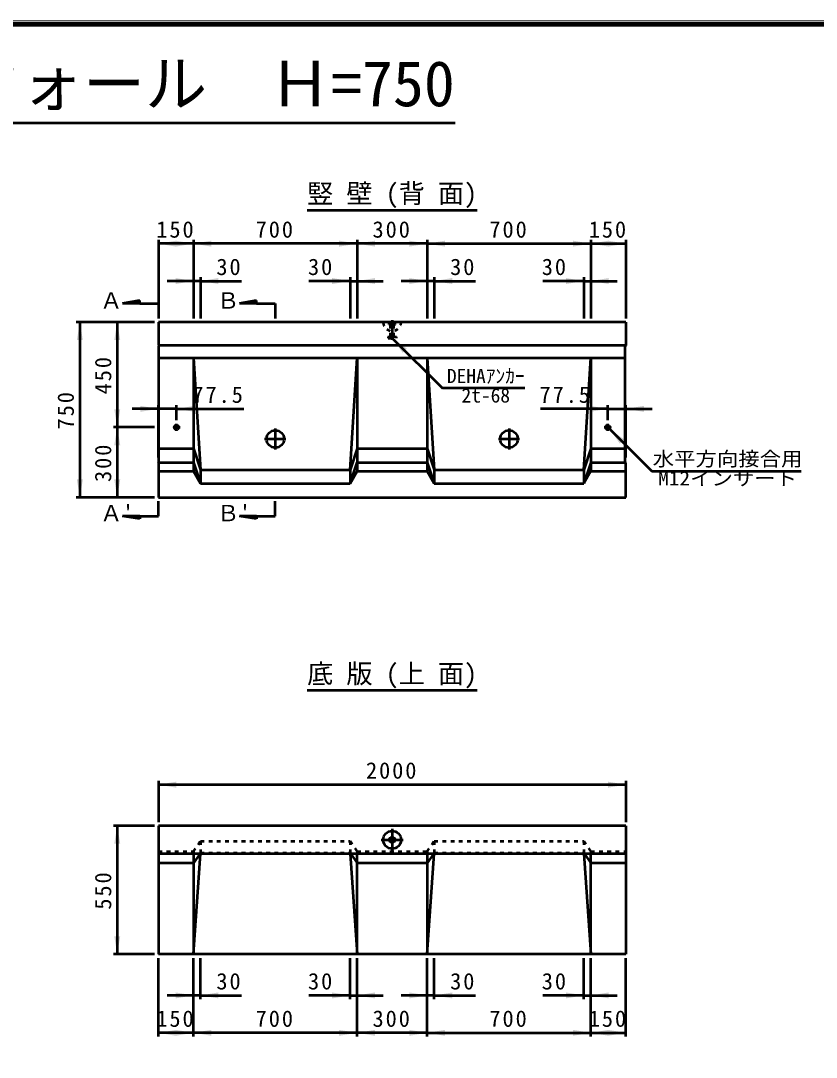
# Model space of a CAD drawing. Units: millimetres, scale not verified. Extents: x 100 to 4105, y 100 to 2870.
# Drawn here: x 2102 to 3166, y 1484 to 2870 of the extents above; entities that cross this region are included whole.
import ezdxf
from ezdxf.enums import TextEntityAlignment as Align

# ---------------------------------------------------------------- set-up
doc = ezdxf.new("R2010")
doc.units = ezdxf.units.MM
doc.header["$LTSCALE"] = 5
for name, pattern in [('USER2', [13.4, 10, -1.2, 1, -1.2]), ('USER3', [2.2, 1, -1.2]), ('USER4', [6.3, 4.2, -2.1])]:
    doc.linetypes.add(name, pattern=pattern)
doc.layers.add('V-nasSTD', color=7, linetype='Continuous', lineweight=50)
doc.styles.add('ＭＳ ゴシック', font='')
doc.styles.get('ＭＳ ゴシック').set_extended_font_data('MS Gothic')

msp = doc.modelspace()

# ---------------------------------------------------------------- hatches: boundary and pattern name
at = {"layer": 'V-nasSTD'}
for points in [[(2310.523, 2571.86), (2310.523, 2567.86), (2286.523, 2571.86), (2310.523, 2575.86)], [(2309.398, 2571.86), (2309.398, 2575.86), (2333.398, 2571.86), (2309.398, 2567.86)], [(2357.398, 2571.86), (2357.398, 2567.86), (2333.398, 2571.86), (2357.398, 2575.86)], [(2528.148, 2571.86), (2528.148, 2575.86), (2552.148, 2571.86), (2528.148, 2567.86)], [(2576.148, 2571.86), (2576.148, 2567.86), (2552.148, 2571.86), (2576.148, 2575.86)], [(2621.898, 2571.86), (2621.898, 2575.86), (2645.898, 2571.86), (2621.898, 2567.86)], [(2669.898, 2571.86), (2669.898, 2575.86), (2645.898, 2571.86), (2669.898, 2567.86)], [(2840.648, 2571.86), (2840.648, 2567.86), (2864.648, 2571.86), (2840.648, 2575.86)], [(2888.648, 2571.86), (2888.648, 2575.86), (2864.648, 2571.86), (2888.648, 2567.86)], [(2887.523, 2571.86), (2887.523, 2567.86), (2911.523, 2571.86), (2887.523, 2575.86)], [(2309.398, 2521.86), (2309.398, 2517.86), (2333.398, 2521.86), (2309.398, 2525.86)], [(2366.773, 2521.86), (2366.773, 2517.86), (2342.773, 2521.86), (2366.773, 2525.86)], [(2518.773, 2521.86), (2518.773, 2517.86), (2542.773, 2521.86), (2518.773, 2525.86)], [(2576.148, 2521.86), (2576.148, 2517.86), (2552.148, 2521.86), (2576.148, 2525.86)], [(2621.898, 2521.86), (2621.898, 2517.86), (2645.898, 2521.86), (2621.898, 2525.86)], [(2679.273, 2521.86), (2679.273, 2517.86), (2655.273, 2521.86), (2679.273, 2525.86)], [(2831.273, 2521.86), (2831.273, 2517.86), (2855.273, 2521.86), (2831.273, 2525.86)], [(2888.648, 2521.86), (2888.648, 2517.86), (2864.648, 2521.86), (2888.648, 2525.86)], [(2181.523, 2442.855), (2177.523, 2442.855), (2181.523, 2466.855), (2185.523, 2442.855)], [(2231.523, 2442.855), (2227.523, 2442.855), (2231.523, 2466.855), (2235.523, 2442.855)], [(2615.993, 2428.64), (2618.822, 2431.468), (2599.023, 2445.61), (2613.165, 2425.811)], [(2231.523, 2350.23), (2235.523, 2350.23), (2231.523, 2326.23), (2227.523, 2350.23)], [(2262.523, 2350.923), (2262.523, 2354.923), (2286.523, 2350.923), (2262.523, 2346.923)], [(2334.742, 2350.923), (2334.742, 2354.923), (2310.742, 2350.923), (2334.742, 2346.923)], [(2863.304, 2350.923), (2863.304, 2354.923), (2887.304, 2350.923), (2863.304, 2346.923)], [(2935.523, 2350.923), (2935.523, 2354.923), (2911.523, 2350.923), (2935.523, 2346.923)], [(2231.523, 2302.23), (2227.523, 2302.23), (2231.523, 2326.23), (2235.523, 2302.23)], [(2906.374, 2307.166), (2909.202, 2309.994), (2889.403, 2324.136), (2903.546, 2304.337)], [(2181.523, 2256.485), (2185.523, 2256.485), (2181.523, 2232.485), (2177.523, 2256.485)], [(2231.523, 2256.48), (2235.523, 2256.48), (2231.523, 2232.48), (2227.523, 2256.48)], [(2310.523, 1848.281), (2310.523, 1844.281), (2286.523, 1848.281), (2310.523, 1852.281)], [(2887.523, 1848.281), (2887.523, 1852.281), (2911.523, 1848.281), (2887.523, 1844.281)], [(2231.523, 1769.281), (2227.523, 1769.281), (2231.523, 1793.281), (2235.523, 1769.281)], [(2231.523, 1645.406), (2235.523, 1645.406), (2231.523, 1621.406), (2227.523, 1645.406)], [(2309.398, 1566.406), (2309.398, 1570.406), (2333.398, 1566.406), (2309.398, 1562.406)], [(2366.773, 1566.406), (2366.773, 1570.406), (2342.773, 1566.406), (2366.773, 1562.406)], [(2518.773, 1566.406), (2518.773, 1570.406), (2542.773, 1566.406), (2518.773, 1562.406)], [(2576.148, 1566.406), (2576.148, 1570.406), (2552.148, 1566.406), (2576.148, 1562.406)], [(2621.898, 1566.406), (2621.898, 1570.406), (2645.898, 1566.406), (2621.898, 1562.406)], [(2679.273, 1566.406), (2679.273, 1570.406), (2655.273, 1566.406), (2679.273, 1562.406)], [(2831.273, 1566.406), (2831.273, 1570.406), (2855.273, 1566.406), (2831.273, 1562.406)], [(2888.648, 1566.406), (2888.648, 1570.406), (2864.648, 1566.406), (2888.648, 1562.406)], [(2310.523, 1516.406), (2310.523, 1520.406), (2286.523, 1516.406), (2310.523, 1512.406)], [(2309.398, 1516.406), (2309.398, 1512.406), (2333.398, 1516.406), (2309.398, 1520.406)], [(2357.398, 1516.406), (2357.398, 1520.406), (2333.398, 1516.406), (2357.398, 1512.406)], [(2528.148, 1516.406), (2528.148, 1512.406), (2552.148, 1516.406), (2528.148, 1520.406)], [(2576.148, 1516.406), (2576.148, 1520.406), (2552.148, 1516.406), (2576.148, 1512.406)], [(2621.898, 1516.406), (2621.898, 1512.406), (2645.898, 1516.406), (2621.898, 1520.406)], [(2669.898, 1516.406), (2669.898, 1512.406), (2645.898, 1516.406), (2669.898, 1520.406)], [(2840.648, 1516.406), (2840.648, 1520.406), (2864.648, 1516.406), (2840.648, 1512.406)], [(2888.648, 1516.406), (2888.648, 1512.406), (2864.648, 1516.406), (2888.648, 1520.406)], [(2887.523, 1516.406), (2887.523, 1520.406), (2911.523, 1516.406), (2887.523, 1512.406)]]:
    msp.add_hatch(color=256, dxfattribs=at).paths.add_polyline_path(points)

# ---------------------------------------------------------------- linework, layer by layer
at = {"layer": 'V-nasSTD', "lineweight": 100}
msp.add_line((4100, 2865), (105, 2865), dxfattribs=at)
at = {"layer": 'V-nasSTD'}
for p, q in [((1521.892, 2733.465), (2683.108, 2733.465)), ((2485.273, 2616.86), (2712.773, 2616.86)), ((2286.523, 2576.86), (2286.523, 2471.86)), ((2333.398, 2571.86), (2286.523, 2571.86)), ((2333.398, 2576.86), (2333.398, 2471.86)), ((2552.148, 2571.86), (2333.398, 2571.86)), ((2552.148, 2576.86), (2552.148, 2471.86)), ((2645.898, 2571.86), (2552.148, 2571.86)), ((2645.898, 2576.86), (2645.898, 2471.86)), ((2645.898, 2571.86), (2864.648, 2571.86)), ((2864.648, 2576.86), (2864.648, 2471.86)), ((2864.648, 2571.86), (2911.523, 2571.86)), ((2911.523, 2576.86), (2911.523, 2471.86)), ((2342.773, 2526.86), (2342.773, 2471.86)), ((2542.773, 2526.86), (2542.773, 2471.86)), ((2655.273, 2526.86), (2655.273, 2471.86)), ((2855.273, 2526.86), (2855.273, 2471.86)), ((2333.398, 2521.86), (2298.398, 2521.86)), ((2342.773, 2521.86), (2333.398, 2521.86)), ((2342.773, 2521.86), (2397.773, 2521.86)), ((2542.773, 2521.86), (2487.773, 2521.86)), ((2542.773, 2521.86), (2552.148, 2521.86)), ((2552.148, 2521.86), (2587.148, 2521.86)), ((2645.898, 2521.86), (2610.898, 2521.86)), ((2655.273, 2521.86), (2645.898, 2521.86)), ((2655.273, 2521.86), (2710.273, 2521.86)), ((2855.273, 2521.86), (2800.273, 2521.86)), ((2855.273, 2521.86), (2864.648, 2521.86)), ((2864.648, 2521.86), (2899.648, 2521.86)), ((2261.523, 2495.7), (2238.483, 2491.86)), ((2261.523, 2491.86), (2261.523, 2495.7)), ((2417.773, 2495.7), (2394.733, 2491.86)), ((2417.773, 2491.86), (2417.773, 2495.7)), ((2261.523, 2491.86), (2238.483, 2491.86)), ((2261.523, 2491.86), (2286.523, 2491.86)), ((2417.773, 2491.86), (2394.733, 2491.86)), ((2417.773, 2491.86), (2442.773, 2491.86)), ((2442.773, 2491.86), (2442.773, 2471.86)), ((2281.523, 2466.855), (2176.523, 2466.855)), ((2181.523, 2466.855), (2181.523, 2232.485)), ((2231.523, 2466.855), (2231.523, 2326.23)), ((2911.523, 2466.86), (2286.523, 2466.86)), ((2286.523, 2466.86), (2286.523, 2435.61)), ((2911.523, 2466.86), (2911.523, 2435.61)), ((2599.023, 2445.61), (2666.198, 2378.435)), ((2286.523, 2435.61), (2287.304, 2434.829)), ((2911.523, 2435.61), (2286.523, 2435.61)), ((2287.304, 2280.142), (2287.304, 2434.829)), ((2911.523, 2435.61), (2910.742, 2434.829)), ((2910.742, 2280.142), (2910.742, 2434.829)), ((2910.742, 2418.735), (2287.304, 2418.735)), ((2333.398, 2418.735), (2342.773, 2269.36)), ((2333.398, 2418.735), (2333.398, 2267.798)), ((2542.773, 2269.36), (2552.148, 2418.735)), ((2552.148, 2418.735), (2552.148, 2267.798)), ((2645.898, 2418.735), (2655.273, 2269.36)), ((2645.898, 2418.735), (2645.898, 2267.798)), ((2855.273, 2269.36), (2864.648, 2418.735)), ((2864.648, 2418.735), (2864.648, 2267.798)), ((2776.198, 2378.435), (2666.198, 2378.435)), ((2286.523, 2350.923), (2251.523, 2350.923)), ((2286.523, 2285.923), (2286.523, 2355.923)), ((2310.742, 2350.923), (2286.523, 2350.923)), ((2310.742, 2335.923), (2310.742, 2355.923)), ((2310.742, 2350.923), (2400.742, 2350.923)), ((2887.304, 2350.923), (2797.304, 2350.923)), ((2887.304, 2335.923), (2887.304, 2355.923)), ((2887.304, 2350.923), (2911.523, 2350.923)), ((2911.523, 2285.923), (2911.523, 2355.923)), ((2911.523, 2350.923), (2946.523, 2350.923)), ((2281.523, 2326.23), (2226.523, 2326.23)), ((2231.523, 2326.23), (2231.523, 2232.48)), ((2889.403, 2324.136), (2945.972, 2267.568)), ((2287.304, 2298.11), (2333.398, 2298.11)), ((2333.398, 2298.11), (2342.773, 2269.36)), ((2552.148, 2298.11), (2542.773, 2269.36)), ((2552.148, 2298.11), (2645.898, 2298.11)), ((2645.898, 2298.11), (2655.273, 2269.36)), ((2864.648, 2298.11), (2855.273, 2269.36)), ((2864.648, 2298.11), (2910.742, 2298.11)), ((2286.523, 2279.36), (2287.304, 2280.142)), ((2286.523, 2279.36), (2286.523, 2232.485)), ((2286.523, 2279.36), (2333.398, 2279.36)), ((2333.398, 2279.36), (2342.773, 2251.235)), ((2542.773, 2251.235), (2552.148, 2279.36)), ((2552.148, 2279.36), (2645.898, 2279.36)), ((2645.898, 2279.36), (2655.273, 2251.235)), ((2864.648, 2279.36), (2855.273, 2251.235)), ((2864.648, 2279.36), (2911.523, 2279.36)), ((2911.523, 2279.36), (2910.742, 2280.142)), ((2911.523, 2232.485), (2911.523, 2279.36)), ((2286.523, 2267.798), (2333.398, 2267.798)), ((2333.398, 2267.798), (2342.773, 2251.235)), ((2342.773, 2269.36), (2542.773, 2269.36)), ((2342.773, 2269.36), (2342.773, 2251.235)), ((2542.773, 2269.36), (2542.773, 2251.235)), ((2542.773, 2251.235), (2552.148, 2267.798)), ((2552.148, 2267.798), (2645.898, 2267.798)), ((2645.898, 2267.798), (2655.273, 2251.235)), ((2655.273, 2269.36), (2855.273, 2269.36)), ((2655.273, 2269.36), (2655.273, 2251.235)), ((2855.273, 2269.36), (2855.273, 2251.235)), ((2864.648, 2267.798), (2855.273, 2251.235)), ((2864.648, 2267.798), (2911.523, 2267.798)), ((2945.972, 2267.568), (3145.972, 2267.568)), ((2342.773, 2251.235), (2542.773, 2251.235)), ((2655.273, 2251.235), (2855.273, 2251.235)), ((2281.523, 2232.485), (2176.523, 2232.485)), ((2286.523, 2232.485), (2911.523, 2232.485)), ((2286.523, 2207.485), (2286.523, 2227.485)), ((2442.773, 2207.485), (2442.773, 2227.485)), ((2261.523, 2203.645), (2238.483, 2207.485)), ((2261.523, 2207.485), (2238.483, 2207.485)), ((2261.523, 2207.485), (2286.523, 2207.485)), ((2261.523, 2207.485), (2261.523, 2203.645)), ((2417.773, 2203.645), (2394.733, 2207.485)), ((2417.773, 2207.485), (2394.733, 2207.485)), ((2417.773, 2207.485), (2442.773, 2207.485)), ((2417.773, 2207.485), (2417.773, 2203.645)), ((2485.273, 1974.531), (2712.773, 1974.531)), ((2286.523, 1853.281), (2286.523, 1798.281)), ((2911.523, 1848.281), (2286.523, 1848.281)), ((2911.523, 1853.281), (2911.523, 1798.281)), ((2281.523, 1793.281), (2226.523, 1793.281)), ((2231.523, 1793.281), (2231.523, 1621.406)), ((2286.523, 1793.281), (2286.523, 1621.406)), ((2911.523, 1793.281), (2286.523, 1793.281)), ((2911.523, 1793.281), (2911.523, 1621.406)), ((2911.523, 1755.781), (2286.523, 1755.781)), ((2333.398, 1755.781), (2333.398, 1621.406)), ((2341.921, 1755.781), (2333.398, 1743.281)), ((2333.398, 1621.406), (2342.709, 1755.781)), ((2542.837, 1755.781), (2552.148, 1621.406)), ((2543.625, 1755.781), (2552.148, 1743.281)), ((2552.148, 1621.406), (2552.148, 1755.781)), ((2645.898, 1755.781), (2645.898, 1621.406)), ((2654.421, 1755.781), (2645.898, 1743.281)), ((2645.898, 1621.406), (2655.209, 1755.781)), ((2855.337, 1755.781), (2864.648, 1621.406)), ((2856.125, 1755.781), (2864.648, 1743.281)), ((2864.648, 1621.406), (2864.648, 1755.781)), ((2333.398, 1743.281), (2286.523, 1743.281)), ((2645.898, 1743.281), (2552.148, 1743.281)), ((2911.523, 1743.281), (2864.648, 1743.281)), ((2281.523, 1621.406), (2226.523, 1621.406)), ((2911.523, 1621.406), (2286.523, 1621.406)), ((2286.523, 1511.406), (2286.523, 1616.406)), ((2333.398, 1511.406), (2333.398, 1616.406)), ((2342.773, 1561.406), (2342.773, 1616.406)), ((2542.773, 1561.406), (2542.773, 1616.406)), ((2552.148, 1511.406), (2552.148, 1616.406)), ((2645.898, 1511.406), (2645.898, 1616.406)), ((2655.273, 1561.406), (2655.273, 1616.406)), ((2855.273, 1561.406), (2855.273, 1616.406)), ((2864.648, 1511.406), (2864.648, 1616.406)), ((2911.523, 1511.406), (2911.523, 1616.406)), ((2333.398, 1566.406), (2298.398, 1566.406)), ((2342.773, 1566.406), (2333.398, 1566.406)), ((2342.773, 1566.406), (2397.773, 1566.406)), ((2542.773, 1566.406), (2487.773, 1566.406)), ((2542.773, 1566.406), (2552.148, 1566.406)), ((2552.148, 1566.406), (2587.148, 1566.406)), ((2645.898, 1566.406), (2610.898, 1566.406)), ((2655.273, 1566.406), (2645.898, 1566.406)), ((2655.273, 1566.406), (2710.273, 1566.406)), ((2855.273, 1566.406), (2800.273, 1566.406)), ((2855.273, 1566.406), (2864.648, 1566.406)), ((2864.648, 1566.406), (2899.648, 1566.406)), ((2333.398, 1516.406), (2286.523, 1516.406)), ((2552.148, 1516.406), (2333.398, 1516.406)), ((2645.898, 1516.406), (2552.148, 1516.406)), ((2645.898, 1516.406), (2864.648, 1516.406)), ((2864.648, 1516.406), (2911.523, 1516.406))]:
    msp.add_line(p, q, dxfattribs=at)
at = {"layer": 'V-nasSTD', "linetype": 'USER2'}
for p, q in [((2599.023, 2469.36), (2599.023, 2443.11)), ((2310.742, 2321.548), (2310.742, 2330.923)), ((2887.304, 2321.548), (2887.304, 2330.923)), ((2306.054, 2326.235), (2315.429, 2326.235)), ((2442.773, 2324.829), (2442.773, 2296.392)), ((2755.273, 2324.829), (2755.273, 2296.392)), ((2882.617, 2326.235), (2891.992, 2326.235)), ((2428.554, 2310.61), (2456.992, 2310.61)), ((2741.054, 2310.61), (2769.492, 2310.61)), ((2599.023, 1789.062), (2599.023, 1760)), ((2584.492, 1774.531), (2613.554, 1774.531))]:
    msp.add_line(p, q, dxfattribs=at)
at = {"layer": 'V-nasSTD', "linetype": 'USER3'}
for p, q in [((2595.117, 2463.735), (2595.117, 2466.86)), ((2595.117, 2466.86), (2602.929, 2466.86)), ((2595.117, 2463.735), (2602.929, 2463.735)), ((2595.117, 2463.735), (2596.835, 2463.11)), ((2596.835, 2447.485), (2596.835, 2463.11)), ((2596.835, 2463.11), (2601.21, 2463.11)), ((2601.21, 2463.11), (2602.929, 2463.735)), ((2601.21, 2447.485), (2601.21, 2463.11)), ((2602.929, 2463.735), (2602.929, 2466.86)), ((2593.554, 2447.173), (2596.835, 2447.485)), ((2593.554, 2447.173), (2604.492, 2447.173)), ((2593.554, 2447.173), (2593.554, 2445.61)), ((2593.554, 2445.61), (2604.492, 2445.61)), ((2601.21, 2447.485), (2604.492, 2447.173)), ((2604.492, 2447.173), (2604.492, 2445.61)), ((2333.398, 1758.906), (2342.773, 1772.656)), ((2342.773, 1772.656), (2542.773, 1772.656)), ((2342.773, 1772.656), (2342.773, 1757.031)), ((2542.773, 1772.656), (2552.148, 1758.906)), ((2542.773, 1772.656), (2542.773, 1757.031)), ((2645.898, 1758.906), (2655.273, 1772.656)), ((2655.273, 1772.656), (2855.273, 1772.656)), ((2655.273, 1772.656), (2655.273, 1757.031)), ((2855.273, 1772.656), (2864.648, 1758.906)), ((2855.273, 1772.656), (2855.273, 1757.031)), ((2286.523, 1758.906), (2333.398, 1758.906)), ((2341.921, 1755.781), (2342.773, 1757.031)), ((2342.773, 1757.031), (2342.709, 1755.781)), ((2342.773, 1757.031), (2542.773, 1757.031)), ((2542.837, 1755.781), (2542.773, 1757.031)), ((2542.773, 1757.031), (2543.625, 1755.781)), ((2552.148, 1758.906), (2645.898, 1758.906)), ((2552.148, 1758.906), (2552.148, 1755.781)), ((2645.898, 1758.906), (2645.898, 1755.781)), ((2654.421, 1755.781), (2655.273, 1757.031)), ((2655.273, 1757.031), (2655.209, 1755.781)), ((2655.273, 1757.031), (2855.273, 1757.031)), ((2855.337, 1755.781), (2855.273, 1757.031)), ((2855.273, 1757.031), (2856.125, 1755.781)), ((2864.648, 1758.906), (2911.523, 1758.906)), ((2864.648, 1758.906), (2864.648, 1755.781))]:
    msp.add_line(p, q, dxfattribs=at)
at = {"layer": 'V-nasSTD', "linetype": 'USER4'}
msp.add_line((2333.398, 1758.906), (2333.398, 1755.781), dxfattribs=at)
at = {"layer": 'V-nasSTD', "lineweight": 13}
msp.add_lwpolyline([(100, 100), (100, 2870), (4105, 2870), (4105, 100)], close=True, dxfattribs=at)
at = {"layer": 'V-nasSTD'}
for centre, radius in [((2310.742, 2326.235), 2.969), ((2887.304, 2326.235), 2.969), ((2310.742, 2326.235), 1.875), ((2310.742, 2326.235), 1.562), ((2442.773, 2310.61), 11.719), ((2755.273, 2310.61), 11.719), ((2887.304, 2326.235), 1.875), ((2887.304, 2326.235), 1.562), ((2599.023, 1774.531), 12.031), ((2599.023, 1774.531), 3.906)]:
    msp.add_circle(centre, radius, dxfattribs=at)
at = {"layer": 'V-nasSTD', "linetype": 'USER3'}
msp.add_arc((2599.023, 2467.177), 12.035, 181.5077, 358.4923, dxfattribs=at)

# ---------------------------------------------------------------- texts
at = {"layer": 'V-nasSTD', "style": 'ＭＳ ゴシック'}
for s, height, p in [('プレキャストウォール  Ｈ=750', 60.81, (2102.5, 2816.409)), ('竪 壁 (背 面)', 25.66, (2599.023, 2651.86)), ('Ａ', 21.99, (2223.483, 2506.86)), ('Ｂ', 21.99, (2379.733, 2506.86)), ('DEHAｱﾝｶｰ', 19.06, (2724.198, 2404.435)), ('2t-68', 19.06, (2724.198, 2378.435)), ("Ａ'", 21.99, (2230.983, 2222.485)), ("Ｂ'", 21.99, (2387.233, 2222.485)), ('底 版 (上 面)', 25.66, (2599.023, 2009.531))]:
    msp.add_text(s, height=height, dxfattribs=at).set_placement(p, align=Align.TOP_CENTER)
at = {"layer": 'V-nasSTD', "style": 'ＭＳ ゴシック', "width": 1.1}
for s, p in [('水平方向接合用', (3047.472, 2293.568)), ('M12インサート', (3047.472, 2267.568))]:
    msp.add_text(s, height=19.06, dxfattribs=at).set_placement(p, align=Align.TOP_CENTER)
at = {"layer": 'V-nasSTD', "char_height": 21.99, "attachment_point": 2, "style": 'ＭＳ ゴシック'}
for s, insert in [('\\T1.17;150', (2309.96, 2601.86)), ('\\T1.17;700', (2442.773, 2601.86)), ('\\T1.17;300', (2599.023, 2601.86)), ('\\T1.17;700', (2755.273, 2601.86)), ('\\T1.17;150', (2888.085, 2601.86)), ('\\T1.17;30', (2381.523, 2551.86)), ('\\T1.17;30', (2504.023, 2551.86)), ('\\T1.17;30', (2694.023, 2551.86)), ('\\T1.17;30', (2816.523, 2551.86)), ('\\T1.17;77.5', (2366.992, 2380.923)), ('\\T1.17;77.5', (2831.054, 2380.923)), ('\\T1.17;2000', (2599.023, 1878.281)), ('\\T1.17;30', (2381.523, 1596.406)), ('\\T1.17;30', (2504.023, 1596.406)), ('\\T1.17;30', (2694.023, 1596.406)), ('\\T1.17;30', (2816.523, 1596.406)), ('\\T1.17;150', (2309.96, 1546.406)), ('\\T1.17;700', (2442.773, 1546.406)), ('\\T1.17;300', (2599.023, 1546.406)), ('\\T1.17;700', (2755.273, 1546.406)), ('\\T1.17;150', (2888.085, 1546.406))]:
    msp.add_mtext(s, dxfattribs=dict(at, insert=insert))
at = {"layer": 'V-nasSTD', "char_height": 21.99, "attachment_point": 2, "rotation": 90, "style": 'ＭＳ ゴシック'}
for s, insert in [('\\T1.17;450', (2201.523, 2396.543)), ('\\T1.17;750', (2151.523, 2349.67)), ('\\T1.17;300', (2201.523, 2279.355)), ('\\T1.17;550', (2201.523, 1707.344))]:
    msp.add_mtext(s, dxfattribs=dict(at, insert=insert))

doc.saveas('drawing.dxf')
